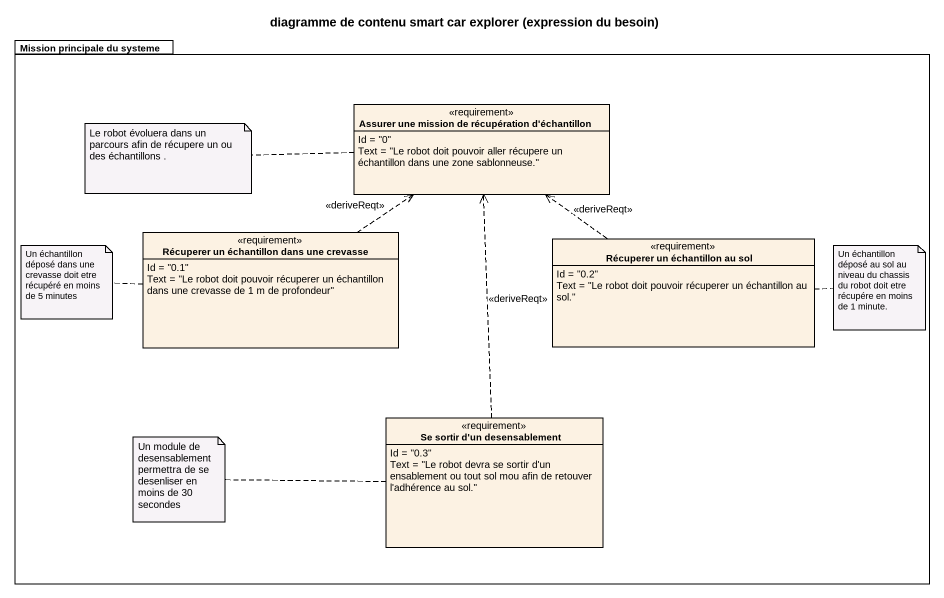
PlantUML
@startuml
title diagramme de contenu smart car explorer (expression du besoin)
hide circle
hide empty members
package "Mission principale du systeme" as Mission_principale_du {
  class "Assurer une mission de récupération d'échantillon" as Assurer_une_mission_de <<requirement>> {
    Id = "0"
    Text = "Le robot doit pouvoir aller récupere un échantillon dans une zone sablonneuse."
  }
  class "Récuperer un échantillon dans une crevasse" as Récuperer_un_échantillon <<requirement>> {
    Id = "0.1"
    Text = "Le robot doit pouvoir récuperer un échantillon dans une crevasse de 1 m de profondeur"
  }
  class "Récuperer un échantillon au sol" as Récuperer_un_échantillon_au <<requirement>> {
    Id = "0.2"
    Text = "Le robot doit pouvoir récuperer un échantillon au sol."
  }
  class "Se sortir d'un desensablement" as Se_sortir_d_un <<requirement>> {
    Id = "0.3"
    Text = "Le robot devra se sortir d'un ensablement ou tout sol mou afin de retouver l'adhérence au sol."
  }
}
Récuperer_un_échantillon .up.> Assurer_une_mission_de : <<deriveReqt>>
Récuperer_un_échantillon_au .up.> Assurer_une_mission_de : <<deriveReqt>>
Se_sortir_d_un .up.> Assurer_une_mission_de : <<deriveReqt>>
note left of Assurer_une_mission_de : Le robot évoluera dans un parcours afin de récupere un ou des échantillons .
note left of Récuperer_un_échantillon : Un échantillon déposé dans une crevasse doit etre récupéré en moins de 5 minutes
note right of Récuperer_un_échantillon_au : Un échantillon déposé au sol au niveau du chassis du robot doit etre récupére en moins de 1 minute.
note left of Se_sortir_d_un : Un module de desensablement permettra de se desenliser en moins de 30 secondes
@enduml
